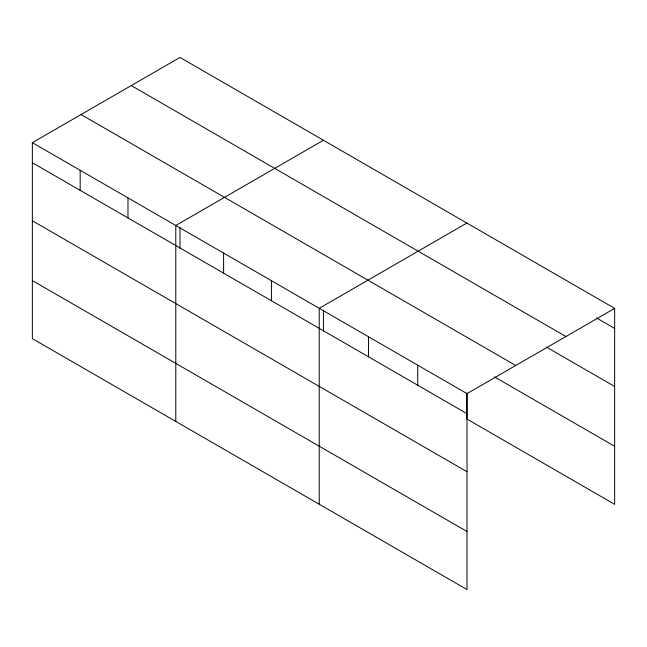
<?xml version="1.0" encoding="UTF-8"?>
<svg xmlns="http://www.w3.org/2000/svg" width="647" height="647" viewBox="0 0 647 647"><rect width="100%" height="100%" fill="white"/><g stroke="black" fill="none" stroke-linecap="round" stroke-linejoin="round"><path stroke-width="0.97" d="M32.35 142.672L467.013 393.627L467.013 589.563L32.35 338.616L32.35 142.672L179.987 57.437L614.65 308.384L614.65 504.328L466.867 419.005L466.867 392.98M323.427 140.245L175.79 225.488L175.79 421.432M466.867 223.061L319.222 308.304L319.222 504.239M467.013 393.627L614.65 308.384M596.502 317.96L614.65 328.441M131.268 85.566L565.931 336.513M546.375 347.067L614.65 386.485M81.069 114.543L515.732 365.49M494.518 376.926L614.65 446.284M32.35 162.729L467.013 413.676M32.35 220.773L467.013 471.72M32.35 280.572L467.013 531.519M417.752 365.183L417.752 385.24M368.483 336.739L368.483 356.796M323.427 310.172L323.427 331.183M271.416 280.693L271.416 300.75M223.603 253.09L223.603 273.147M179.987 227.356L179.987 248.375M127.977 197.885L127.977 217.942M80.163 170.282L80.163 190.339"/></g></svg>
